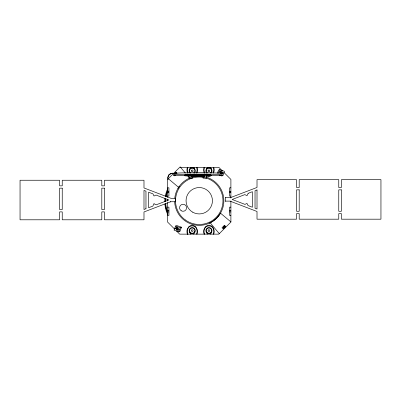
<?xml version="1.0" encoding="UTF-8"?>
<svg xmlns="http://www.w3.org/2000/svg" width="401" height="401" viewBox="0 0 401 401"><rect width="100%" height="100%" fill="white"/><g stroke="black" fill="none" stroke-linecap="round" stroke-linejoin="round"><path stroke-width="0.6" d="M222.024 173.528C223.267 172.615 220.43 171.808 221.252 173.438M177.197 229.342C178.776 227.267 178.255 231.668 177.011 229.051C174.6 228.51 178.515 227.081 177.011 229.051M170.355 173.768L172.816 173.192L170.355 173.768L168.841 175.042L167.904 177.097L168.004 179.347L167.849 177.473L168.455 175.693L168.295 175.924M165.227 201.658L165.357 199.021M206.32 231.136L206.315 231.833M221.292 172.27C219.933 169.884 219.628 174.084 221.427 172.455M211.517 231.873L211.187 233.076L210.33 234.144M168.455 175.693L168.906 174.966M165.653 196.726L167.608 190.084M175.057 173.427L175.628 172.906L176.27 173.427M172.816 173.192L173.939 173.362L172.811 173.232M224.004 227.768C222.871 225.252 222.63 230.019 224.39 227.227C225.187 227.222 225.116 225.923 224.329 225.999C222.906 226.284 224.685 227.407 224.044 227.578L224.199 227.207M175.528 226.019L174.059 230.144L178.831 231.878L179.964 231.352L181.473 227.202L176.651 225.492L175.528 226.019L180.3 227.753L181.473 227.202M178.831 231.878L180.3 227.753M218.41 173.137L219.668 169.603L224.44 171.337L222.971 175.468L221.848 175.994L219.172 175.042M217.402 173.242L218.535 170.134L219.668 169.603M187.427 167.337L187.202 168.019A7.499 7.499 0 0 0 186.941 169.974A7.499 7.499 0 0 0 187.202 171.934L187.648 173.142M204.129 167.337L203.903 168.019A7.499 7.499 0 0 0 203.643 169.974A7.499 7.499 0 0 0 203.903 171.934L204.35 173.142M187.919 167.337L187.488 168.771A6.937 6.937 0 0 0 187.488 171.182L188.029 172.876M196.786 173.142L197.232 171.929A7.499 7.499 0 0 0 197.492 169.974A7.499 7.499 0 0 0 197.232 168.019L197.011 167.337M204.62 167.337L204.189 168.771A6.937 6.937 0 0 0 204.189 171.182L204.731 172.876M197.011 234.144L197.232 233.462A7.499 7.499 0 0 0 197.232 229.562L195.748 226.801L193.312 225.317A4.416 4.416 0 0 0 191.122 225.317L188.691 226.801L187.202 229.552A7.499 7.499 0 0 0 187.202 233.462L187.427 234.144M213.217 234.144L213.648 232.71A6.932 6.932 0 0 0 213.648 230.299C213.317 224.44 204.52 224.44 204.189 230.299A6.937 6.937 0 0 0 204.189 232.71L204.62 234.144L204.099 234.079L203.903 233.462A7.499 7.499 0 0 1 203.903 229.562L205.387 226.801L207.823 225.317A4.416 4.416 0 0 1 210.014 225.317C212.229 225.888 213.708 228.014 214.079 230.189A7.564 7.564 0 0 1 214.079 232.821L213.708 234.144M196.405 172.876L196.946 171.182A6.937 6.937 0 0 0 196.946 168.771L196.515 167.337M213.106 172.876L213.648 171.182A6.932 6.932 0 0 0 213.648 168.771L213.217 167.337M213.487 173.142L214.079 171.292A7.564 7.564 0 0 0 214.079 168.661L213.708 167.337M196.515 234.144L196.946 232.71A6.937 6.937 0 0 0 196.946 230.299C196.615 224.44 187.823 224.44 187.488 230.299A6.937 6.937 0 0 0 187.488 232.71L187.919 234.144L187.397 234.079M224.004 227.327L223.763 227.031M193.813 167.337L193.969 167.643A3.188 3.188 0 0 1 194.5 168.44L194.781 169.362A3.739 3.739 0 0 1 194.821 169.688M210.515 167.337L210.67 167.643A3.188 3.188 0 0 1 211.202 168.44L211.482 169.362M168.871 175.067L170.956 173.493M177.934 188.435L179.337 186.275M220.565 213.046L219.162 215.207A24.616 24.616 0 0 1 211.558 222.054L209.262 223.227M169.087 174.756L170.285 173.849M176.36 228.901L175.362 228.415L176.49 227.066L179.187 229.327L178.054 230.67L175.362 228.415L176.25 228.745M222.385 173.969L223.136 173.072L220.445 170.811L219.312 172.154L220.66 173.287M174.545 173.397L175.788 172.154L177.031 173.397M175.372 175.057L174.545 175.884L173.713 175.057M223.457 226.931L223.743 226.645M224.044 227.512L224.329 227.227M190.806 167.337L189.743 168.966A3.739 3.739 0 0 0 189.603 169.934M207.507 167.337L206.44 168.966A3.739 3.739 0 0 0 206.37 169.282M193.633 234.144L194.766 232.199A3.734 3.734 0 0 0 194.831 231.547M193.894 167.337L193.633 167.337M210.595 167.337L210.33 167.337M211.558 175.458L210.014 176.164A4.421 4.421 0 0 1 207.823 176.164L206.776 175.758M189.237 178.255L189.613 178.114L187.643 175.768M174.951 175.026L174.51 175.026M202.986 175.833L191.377 176.049L204.209 176.049L192.6 175.833M180.57 167.337L218.816 167.337L222.7 171.222M185.513 175.693L181.322 175.653A24.611 0.892 0 0 1 180.089 174.375A24.611 0.892 0 0 1 215.497 174.375A24.611 0.892 0 0 1 214.264 175.653L210.079 175.693M167.603 187.808L168.921 187.808L168.921 196.094L167.603 196.094M230.896 187.808L229.578 187.808L229.578 196.094L230.896 196.094M167.603 191.322L168.921 191.322M229.578 191.322L230.896 191.322M167.603 192.58L168.921 192.58M229.578 192.58L230.896 192.58M225.367 197.698L230.349 197.698L257.011 187.462L257.011 179.633L296.565 179.633L296.565 187.543L299.201 187.543L299.201 179.633L338.76 179.633L338.76 187.543L341.396 187.543L341.396 179.633L380.95 179.633L380.95 219.187L341.396 219.187L341.396 213.583L338.76 213.583L338.76 219.187L299.201 219.187L299.201 213.583L296.565 213.583L296.565 219.187L257.011 219.187L257.011 211.477L230.039 201.122L225.367 201.122M175.633 198.31L170.961 198.31L143.989 187.954L143.989 180.244L104.435 180.244L104.435 185.848L101.799 185.848L101.799 180.244L62.24 180.244L62.24 185.848L59.604 185.848L59.604 180.244L20.05 180.244L20.05 219.798L59.604 219.798L59.604 211.888L62.24 211.888L62.24 219.798L101.799 219.798L101.799 211.888L104.435 211.888L104.435 219.798L143.989 219.798L143.989 211.969L170.651 201.733L175.633 201.733M167.603 207.147L168.921 207.147L168.921 215.432L167.603 215.432M230.896 207.147L229.578 207.147L229.578 215.432L230.896 215.432M167.603 210.66L168.921 210.66M229.578 210.66L230.896 210.66M167.603 211.918L168.921 211.918M229.578 211.918L230.896 211.918M202.56 175.543L191.412 175.718M221.913 175.082L222.971 175.468M175.362 228.415L176.28 228.801M207.507 234.144L206.355 232.119M220.705 172.776L221.086 173.092L220.836 172.756M220.49 213.167L230.986 221.974L218.816 234.144L179.683 234.144L176.234 230.69M168.315 178.706L178.63 187.362M177.793 228.705L177.417 228.455M176.826 229.086L177.202 229.407L176.951 229.071M223.768 172.29L230.896 179.417L230.896 197.939M174.731 229.192L167.603 222.064L167.603 202.5M220.771 172.771L221.086 173.092M176.886 229.081L177.202 229.407M221.282 172.014L221.613 172.4M177.402 228.324L177.728 228.71M185.287 172.961L180.164 166.856L167.603 179.417L167.603 197.372M210.149 222.776L219.292 233.668M177.854 228.705L176.49 227.066L176.971 227.883M221.081 172.966L221.126 172.776M167.889 213.833L166.044 208.535L165.307 203.643M221.257 172.39L221.151 172.721M177.372 228.705L177.272 229.031M224.796 226.179L224.485 225.247L221.999 227.733L223.242 228.976L225.728 226.49L224.485 225.247L224.695 226.099M176.099 173.087L175.788 172.154L175.999 173.006M211.522 231.217L211.533 231.547M230.896 201.006L230.896 221.898M230.64 197.432L230.64 197.939M225.367 197.432L225.367 201.387M206.585 175.658L206.585 178.169L203.066 178.169L203.066 175.658M192.52 175.658L192.52 178.169L189.001 178.169L189.001 175.658M175.633 198.044L175.633 201.999M170.36 201.492L170.36 201.999M167.603 199.162L167.603 201.006M173.718 173.773A24.611 0.892 0 0 1 197.793 172.696A24.611 0.892 0 0 1 221.868 173.773M184.681 175.042A13.183 0.476 0 0 1 198.485 174.515A13.183 0.476 0 0 1 210.69 175.092M193.282 176.144A13.183 0.476 0 0 1 187.217 175.412A13.183 0.476 0 0 1 208.37 175.412A13.183 0.476 0 0 1 202.304 176.144M191.107 175.773A7.033 0.256 0 0 1 197.427 175.443A7.033 0.256 0 0 1 204.67 175.748M203.482 175.844A7.033 0.256 0 0 1 201.307 175.919M200.655 175.929A7.033 0.256 0 0 1 194.931 175.929M194.279 175.919A7.033 0.256 0 0 1 192.104 175.844M206.856 177.332A24.611 24.611 0 0 1 223.392 205.523A24.611 24.611 0 0 1 197.362 225.282A24.611 24.611 0 0 1 174.661 201.773M174.771 198.169A24.611 24.611 0 0 1 191.643 177.332M192.134 177.177A24.611 24.611 0 0 1 196.675 176.265M201.823 176.265A24.611 24.611 0 0 1 203.352 176.475M207.367 172.986A2.637 2.637 0 0 1 206.961 169.092A2.637 2.637 0 0 1 210.881 169.092A2.637 2.637 0 0 1 210.47 172.986M190.665 172.986A2.637 2.637 0 0 1 190.259 169.092A2.637 2.637 0 0 1 194.179 169.092A2.637 2.637 0 0 1 193.768 172.986M206.861 173.142A3.078 3.078 0 0 1 206.705 168.716A3.078 3.078 0 0 1 211.132 168.716A3.078 3.078 0 0 1 210.976 173.142M190.159 173.142A3.078 3.078 0 0 1 190.004 168.716A3.078 3.078 0 0 1 194.43 168.716A3.078 3.078 0 0 1 194.274 173.142M211.522 169.688A3.739 3.739 0 0 1 211.533 170.014M189.618 231.833A3.714 3.714 0 0 0 189.728 232.475L190.254 233.577A2.566 2.566 0 0 0 190.806 234.144M193.312 176.164A4.421 4.421 0 0 1 192.219 176.305M206.315 170.265A3.739 3.739 0 0 1 206.32 169.608M167.798 214.7A29.885 29.885 0 0 1 164.896 203.999M164.801 201.658A29.885 29.885 0 0 1 165.011 198.144M165.267 196.4A29.885 29.885 0 0 1 167.798 188.61M167.889 212.756A29.007 29.007 0 0 1 165.768 203.934M165.683 201.658A29.007 29.007 0 0 1 165.768 199.377M166.134 196.555A29.007 29.007 0 0 1 167.889 190.555M153.984 203.748L152.836 206.104L148.606 207.728L148.606 192.199L152.956 193.868L154.014 196.034L156.034 195.051L168.831 199.964L156.179 204.821L153.984 203.748M248.164 193.332L247.016 195.683L244.821 194.615L232.169 199.472L244.966 204.385L246.986 203.397L248.044 205.563L252.394 207.237L252.394 191.708L248.164 193.332M191.573 170.275L191.533 170.33A0.862 0.862 0 0 0 191.563 171.417L191.693 171.543A0.862 0.862 0 0 0 192.781 171.513L192.901 171.382A0.862 0.862 0 0 0 193.081 170.876L193.066 170.696A0.862 0.862 0 0 0 192.876 170.295L192.746 170.169A0.862 0.862 0 0 0 191.658 170.199L191.573 170.275M208.274 170.275L208.234 170.33A0.862 0.862 0 0 0 208.264 171.417L208.39 171.543A0.862 0.862 0 0 0 209.482 171.513L209.603 171.382A0.862 0.862 0 0 0 209.783 170.876L209.768 170.696A0.862 0.862 0 0 0 209.578 170.295L209.447 170.169A0.862 0.862 0 0 0 208.36 170.199L208.274 170.275M191.573 230.049L191.533 230.099A0.862 0.862 0 0 0 191.563 231.187L191.693 231.312A0.862 0.862 0 0 0 192.781 231.282L192.901 231.156A0.862 0.862 0 0 0 193.081 230.65L193.066 230.47A0.862 0.862 0 0 0 192.876 230.069L192.746 229.943A0.862 0.862 0 0 0 191.663 229.974L191.573 230.049M208.274 230.049L208.234 230.099A0.862 0.862 0 0 0 208.264 231.187L208.39 231.312A0.862 0.862 0 0 0 209.482 231.282L209.603 231.156A0.862 0.862 0 0 0 209.783 230.65L209.768 230.47A0.862 0.862 0 0 0 209.578 230.069L209.447 229.943A0.862 0.862 0 0 0 208.36 229.974L208.274 230.049M145.969 208.726L143.989 209.497L143.989 190.425L145.969 191.187L145.969 208.726M257.011 189.934L255.031 190.711L255.031 208.244L257.011 209.006L257.011 189.934M62.24 188.154L59.604 188.154L59.604 209.583L62.24 209.583L62.24 188.154M104.435 188.154L101.799 188.154L101.799 209.583L104.435 209.583L104.435 188.154M299.201 189.853L296.565 189.853L296.565 211.277L299.201 211.277L299.201 189.853M341.396 189.853L338.76 189.853L338.76 211.277L341.396 211.277L341.396 189.853M185.297 219.943A23.734 23.734 0 0 0 222.851 203.222A23.734 23.734 0 0 0 189.598 179.062A23.734 23.734 0 0 0 185.297 219.943M194.279 176.27A7.033 0.256 0 0 0 204.826 176.049A7.033 0.256 0 0 0 194.279 175.828A7.033 0.256 0 0 0 194.279 176.27M190.665 232.76A2.637 2.637 0 0 0 194.841 230.901A2.637 2.637 0 0 0 191.147 228.219A2.637 2.637 0 0 0 190.665 232.76M181.317 210.816A3.514 3.514 0 0 0 186.59 207.773A3.514 3.514 0 0 0 181.317 204.726A3.514 3.514 0 0 0 181.317 210.816M192.655 212.159A13.183 13.183 0 0 0 212.435 200.741A13.183 13.183 0 0 0 192.655 189.322A13.183 13.183 0 0 0 192.655 212.159M207.603 232.911A2.637 2.637 0 0 0 211.558 230.625A2.637 2.637 0 0 0 207.603 228.344A2.637 2.637 0 0 0 207.603 232.911M207.111 233.116A3.078 3.078 0 0 0 211.979 230.951A3.078 3.078 0 0 0 207.668 227.818A3.078 3.078 0 0 0 207.111 233.116M190.41 233.116A3.078 3.078 0 0 0 195.277 230.951A3.078 3.078 0 0 0 190.966 227.818A3.078 3.078 0 0 0 190.41 233.116"/></g></svg>
